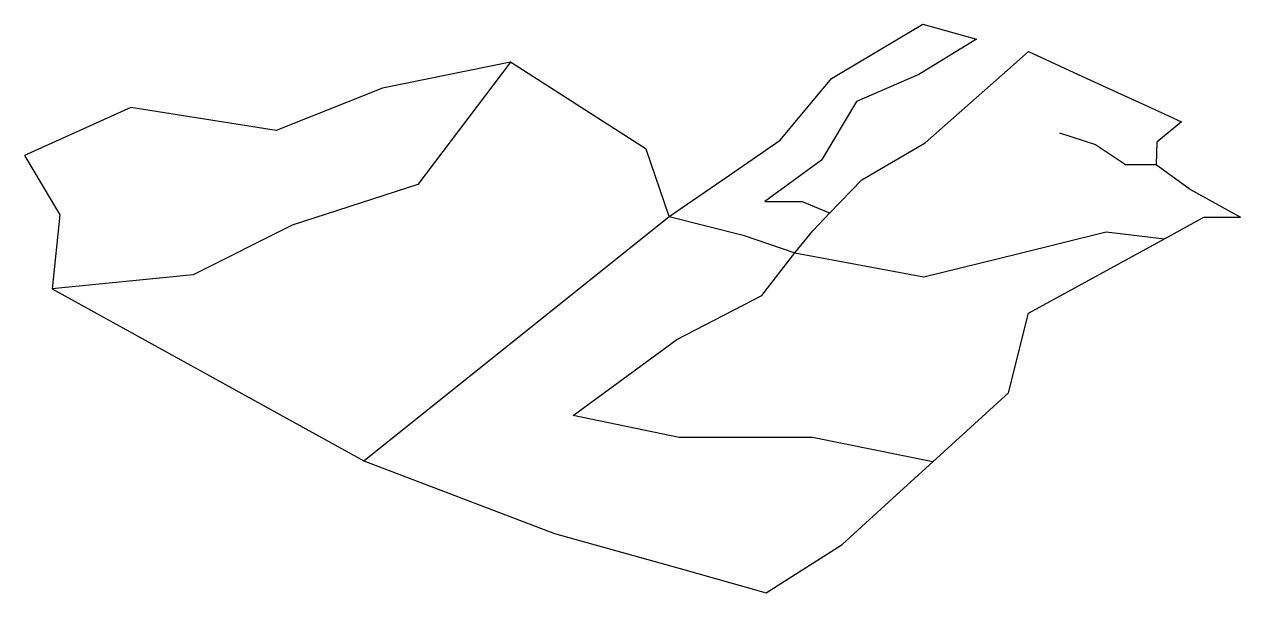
# Model space of a CAD drawing. Header units: millimetres. Extents: x -712 to 2395, y 313 to 1765.
import ezdxf

# ---------------------------------------------------------------- set-up
doc = ezdxf.new("R2010")
doc.units = ezdxf.units.MM

msp = doc.modelspace()

# ---------------------------------------------------------------- linework, layer by layer
for points in [[(935.1, 1274.6), (1086.2, 1378.3), (1218.7, 1469.1), (1349.3, 1626.6), (1583.1, 1765.3), (1720.2, 1727)], [(1720.2, 1727), (1572.2, 1637.5), (1413.2, 1568.1), (1323.7, 1418.4), (1179.4, 1312.5)], [(1345.6, 1283.3), (1426.9, 1368), (1588.6, 1462.3), (1798.7, 1648.5), (1852.4, 1696.1)], [(1852.4, 1696.1), (1979.6, 1637.5), (2080.2, 1591.2), (2154.7, 1556.9), (2243.5, 1516)], [(529.8, 1668.4), (202.9, 1602.4), (-68.9, 1494.3), (-440, 1552.7), (-711.8, 1430.1)], [(529.8, 1668.4), (293.4, 1356.2), (-27.4, 1252.1), (-280.7, 1125.6), (-640.6, 1089.3)], [(935.1, 1274.6), (876, 1446.2), (529.8, 1668.4)], [(2243.5, 1516), (2180.5, 1464.1), (2178.7, 1407.5)], [(1932.1, 1487.8), (2023.4, 1458.6), (2100.1, 1407.5), (2178.7, 1407.5)], [(-711.8, 1430.1), (-621.2, 1278.2), (-641, 1089.6)], [(2178.7, 1407.5), (2266.4, 1343.6), (2394.5, 1272.4)], [(1179.4, 1312.6), (1274.4, 1312.5), (1346.2, 1282.9)], [(155.5, 650.3), (935.1, 1274.6)], [(935.1, 1274.6), (1123.6, 1226.8), (1255.9, 1181.8)], [(1255.9, 1181.8), (1301.8, 1237.7), (1345.6, 1283.3)], [(2200.1, 1217.3), (2300.7, 1272.4), (2394.3, 1272.4)], [(1255.9, 1181.8), (1585.2, 1120), (1824.4, 1179), (2051, 1235), (2199.9, 1217.3)], [(1608.5, 647.8), (1801.2, 823.7), (1852.6, 1027.1), (2089, 1156.5), (2199.7, 1217.2)], [(690.2, 765.6), (954.8, 959.6), (1171.5, 1072.1), (1255.9, 1181.8)], [(-641, 1089), (155.5, 650.3)], [(1608.4, 647.8), (1300.9, 709.3), (960.4, 709.3), (690.2, 765.6)], [(155.5, 650.3), (642.4, 464.6), (963.2, 374.6), (963.2, 374.6), (1182.9, 313)], [(1182.8, 313), (1376.9, 436.5), (1506.4, 554.6), (1608.4, 647.8)]]:
    msp.add_lwpolyline(points)

doc.saveas('drawing.dxf')
